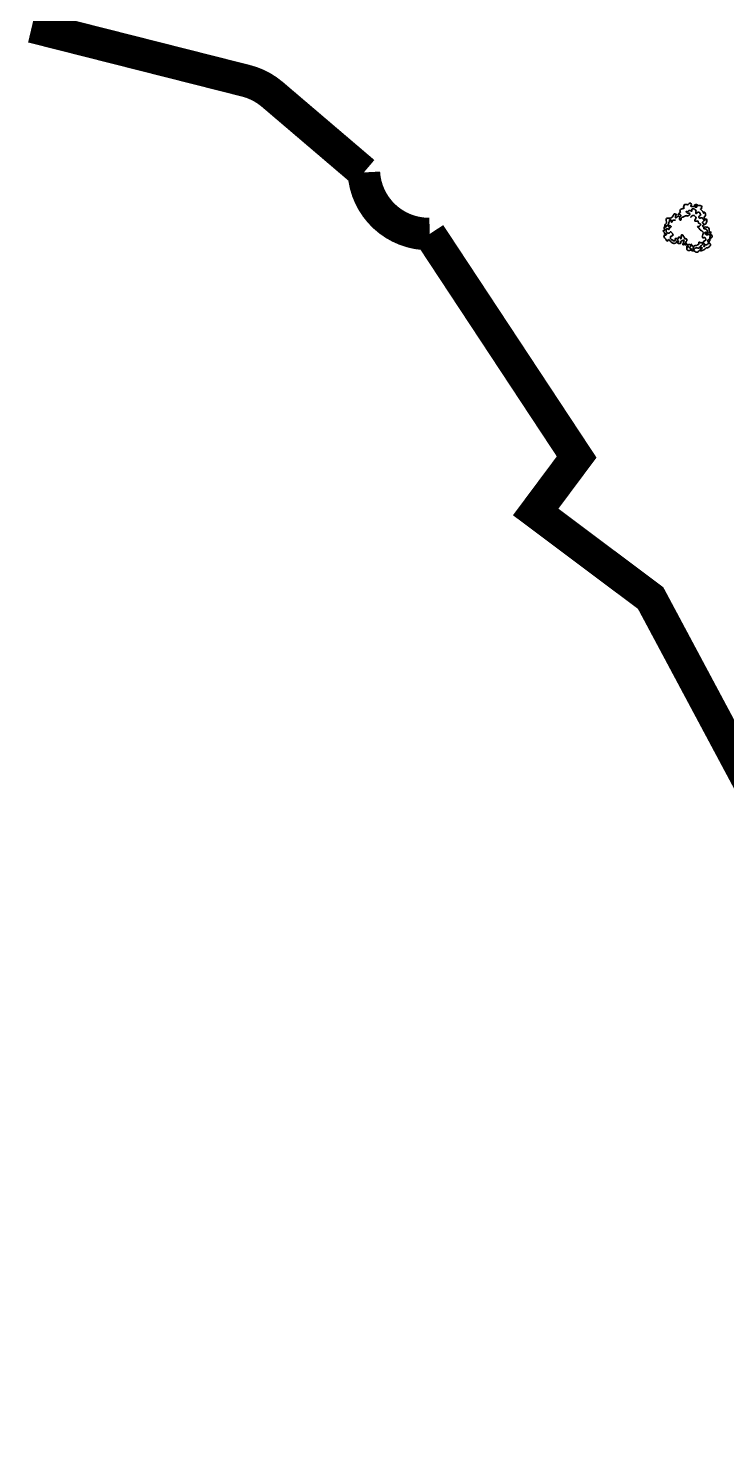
# Model space of a CAD drawing. Header units: metres. Extents: x 180 to 3220, y 13789 to 15035.
# Drawn here: x 733.18 to 754.64, y 14407.19 to 14450.3 of the extents above; entities that cross this region are included whole.
import ezdxf

# ---------------------------------------------------------------- set-up
doc = ezdxf.new("R2010")
doc.units = ezdxf.units.M
doc.header["$MEASUREMENT"] = 0
doc.linetypes.add('482 Границы районов', pattern=[5, 3, -1, 0, -1])
for name, color, linetype in [('!!!_Условные обозначения на ЛИСТ', 7, 'Continuous'), ('04 Дендроплан (существующие растения)', 7, 'Continuous'), ('04 План (существующие кустарники)', 7, 'Continuous'), ('50 Дендроплан (привязки)', 7, 'Continuous')]:
    doc.layers.add(name, color=color, linetype=linetype)
doc.styles.get("Standard").update_dxf_attribs({"font": 'arial.ttf'})
doc.dimstyles.get("Standard").update_dxf_attribs({"dimtxt": 0.18, "dimasz": 0.18, "dimexe": 0.18, "dimexo": 0.0625, "dimgap": 0.09, "dimtad": 0, "dimtih": 1, "dimtoh": 1, "dimdec": 4, "dimzin": 0, "dimdsep": 46, "dimtxsty": 'Standard', "dimcen": 0.09, "dimadec": 0, "dimazin": 0, "dimtfac": 1, "dimtdec": 4, "dimtofl": 0, "dimtmove": 0, "dimatfit": 3, "dimfxl": 1, "dimtolj": 1, "dimtzin": 0, "dimarcsym": 0})

# ---------------------------------------------------------------- blocks, each defined once
blk = doc.blocks.new('A$Cd2c5afdf')
at = {"layer": '04 Дендроплан (существующие растения)', "color": 114}
for points, start_tangent, end_tangent in [([(-0.616, -0.319), (-0.631, -0.351), (-0.647, -0.371), (-0.678, -0.324), (-0.711, -0.286), (-0.748, -0.232), (-0.749, -0.185), (-0.699, -0.182), (-0.674, -0.152), (-0.683, -0.126), (-0.726, -0.143), (-0.733, -0.108), (-0.773, -0.048), (-0.739, -0.035), (-0.734, 0.003), (-0.754, 0.051), (-0.711, 0.067), (-0.641, 0.116), (-0.637, 0.123), (-0.647, 0.125), (-0.693, 0.092), (-0.724, 0.103), (-0.723, 0.125), (-0.674, 0.187), (-0.682, 0.267), (-0.669, 0.327), (-0.625, 0.338), (-0.557, 0.337), (-0.499, 0.37), (-0.462, 0.436), (-0.436, 0.469), (-0.393, 0.466), (-0.361, 0.454), (-0.388, 0.422), (-0.397, 0.373), (-0.395, 0.349), (-0.358, 0.374), (-0.283, 0.388), (-0.275, 0.379), (-0.241, 0.387), (-0.232, 0.414), (-0.249, 0.449), (-0.314, 0.462), (-0.279, 0.491), (-0.246, 0.532), (-0.259, 0.567), (-0.241, 0.607), (-0.204, 0.627), (-0.145, 0.637), (-0.127, 0.652), (-0.15, 0.659), (-0.144, 0.707), (-0.122, 0.756), (-0.079, 0.764), (-0.029, 0.752), (0.017, 0.782), (0.04, 0.797), (0.071, 0.797), (0.085, 0.782), (0.088, 0.741), (0.078, 0.706), (0.117, 0.702), (0.187, 0.696), (0.247, 0.676), (0.261, 0.687), (0.254, 0.705), (0.231, 0.731), (0.185, 0.746), (0.2, 0.753), (0.245, 0.763), (0.298, 0.731), (0.338, 0.732), (0.378, 0.718), (0.419, 0.699), (0.405, 0.67), (0.402, 0.63), (0.369, 0.618), (0.394, 0.599), (0.433, 0.551), (0.457, 0.527), (0.47, 0.492), (0.479, 0.503), (0.495, 0.527), (0.516, 0.495), (0.526, 0.442), (0.51, 0.403), (0.489, 0.385), (0.484, 0.362), (0.506, 0.32), (0.503, 0.272), (0.546, 0.316), (0.57, 0.293), (0.562, 0.249), (0.547, 0.186), (0.513, 0.155), (0.469, 0.14), (0.443, 0.114), (0.44, 0.081), (0.469, 0.065), (0.521, 0.07), (0.557, 0.06), (0.594, 0.063), (0.635, 0.014), (0.639, -0.025), (0.639, -0.073), (0.643, -0.106), (0.694, -0.081), (0.684, -0.116), (0.672, -0.148), (0.709, -0.174), (0.731, -0.205), (0.726, -0.24), (0.696, -0.253), (0.683, -0.291), (0.662, -0.302), (0.662, -0.331), (0.642, -0.374), (0.636, -0.424), (0.673, -0.449), (0.674, -0.485), (0.653, -0.525), (0.627, -0.556), (0.545, -0.575), (0.506, -0.61), (0.443, -0.646), (0.41, -0.655), (0.371, -0.662), (0.372, -0.602), (0.374, -0.571), (0.421, -0.571), (0.413, -0.589), (0.366, -0.633), (0.315, -0.678), (0.277, -0.7), (0.225, -0.707), (0.203, -0.688), (0.17, -0.666), (0.122, -0.665), (0.069, -0.647), (0.036, -0.652), (-0.02, -0.652), (-0.04, -0.631), (-0.044, -0.593), (-0.049, -0.527), (-0.013, -0.562), (-0.022, -0.494), (-0.041, -0.467), (-0.08, -0.476), (-0.103, -0.482), (-0.116, -0.434), (-0.137, -0.473), (-0.166, -0.481), (-0.174, -0.461), (-0.151, -0.423), (-0.142, -0.381), (-0.135, -0.34), (-0.169, -0.346), (-0.197, -0.355), (-0.23, -0.39), (-0.237, -0.423), (-0.263, -0.441), (-0.303, -0.435), (-0.325, -0.43), (-0.332, -0.409), (-0.319, -0.401), (-0.302, -0.382), (-0.305, -0.358), (-0.33, -0.361), (-0.357, -0.365), (-0.364, -0.397), (-0.375, -0.417), (-0.397, -0.424), (-0.431, -0.436), (-0.466, -0.43), (-0.497, -0.416), (-0.526, -0.398), (-0.547, -0.376), (-0.582, -0.341), (-0.616, -0.319)], (-0.978083, 0.208214), (-0.978083, 0.208214)), ([(0.466, 0.153), (0.468, 0.175), (0.428, 0.204), (0.455, 0.234), (0.473, 0.258), (0.476, 0.296), (0.444, 0.315), (0.433, 0.347), (0.385, 0.348), (0.343, 0.344), (0.323, 0.367), (0.331, 0.398), (0.382, 0.441), (0.363, 0.472), (0.331, 0.521), (0.302, 0.528), (0.258, 0.491), (0.228, 0.488), (0.229, 0.51), (0.23, 0.576), (0.198, 0.611), (0.147, 0.629), (0.115, 0.623), (0.102, 0.601), (0.108, 0.556), (0.07, 0.562), (0.037, 0.581), (0.013, 0.573), (-0.014, 0.539), (-0.069, 0.542), (-0.062, 0.521), (-0.016, 0.496), (0.047, 0.48), (0.022, 0.436), (-0.016, 0.417), (-0.047, 0.403), (-0.075, 0.419), (-0.11, 0.402), (-0.142, 0.384), (-0.167, 0.376), (-0.207, 0.352), (-0.226, 0.32), (-0.233, 0.274), (-0.261, 0.291), (-0.273, 0.329), (-0.279, 0.356)], (0.359015, 0.933332), (0.017504, 0.999847)), ([(-0.398, 0.275), (-0.442, 0.282), (-0.477, 0.281), (-0.491, 0.258), (-0.515, 0.212), (-0.524, 0.249), (-0.541, 0.29), (-0.561, 0.302), (-0.577, 0.295), (-0.579, 0.253), (-0.594, 0.225), (-0.605, 0.189), (-0.611, 0.152), (-0.615, 0.114), (-0.615, 0.091), (-0.591, 0.096), (-0.554, 0.1), (-0.531, 0.087), (-0.542, 0.062), (-0.559, 0.047), (-0.593, 0.044), (-0.59, 0.014), (-0.591, -0.007), (-0.62, 0.004), (-0.647, 0.014), (-0.678, 0.007), (-0.687, -0.018), (-0.678, -0.067), (-0.653, -0.102), (-0.63, -0.122), (-0.61, -0.125), (-0.584, -0.115), (-0.562, -0.085), (-0.539, -0.078), (-0.514, -0.101), (-0.492, -0.132), (-0.478, -0.159), (-0.468, -0.176), (-0.474, -0.192), (-0.497, -0.204), (-0.537, -0.218), (-0.549, -0.25), (-0.55, -0.289), (-0.531, -0.31), (-0.519, -0.326), (-0.493, -0.327), (-0.468, -0.353), (-0.441, -0.351), (-0.427, -0.358), (-0.403, -0.348), (-0.402, -0.325), (-0.406, -0.304), (-0.397, -0.281), (-0.379, -0.275), (-0.359, -0.294), (-0.339, -0.31), (-0.315, -0.301), (-0.309, -0.282), (-0.314, -0.259), (-0.287, -0.242), (-0.257, -0.255), (-0.247, -0.279), (-0.237, -0.297), (-0.217, -0.287), (-0.221, -0.256), (-0.217, -0.211), (-0.208, -0.171), (-0.184, -0.172), (-0.159, -0.188), (-0.156, -0.219), (-0.132, -0.237), (-0.12, -0.25), (-0.119, -0.288), (-0.1, -0.298), (-0.071, -0.294), (-0.044, -0.307), (-0.045, -0.326), (-0.053, -0.358), (-0.076, -0.407), (-0.078, -0.437), (-0.061, -0.452), (-0.039, -0.456), (-0.016, -0.476), (0.006, -0.473), (0.045, -0.467), (0.068, -0.486), (0.073, -0.515), (0.055, -0.544), (0.041, -0.572), (0.051, -0.59), (0.071, -0.602), (0.119, -0.608), (0.159, -0.608), (0.164, -0.633), (0.182, -0.615), (0.21, -0.584), (0.269, -0.576), (0.318, -0.578), (0.342, -0.556), (0.375, -0.518), (0.417, -0.492), (0.434, -0.468), (0.451, -0.439), (0.474, -0.436), (0.496, -0.455), (0.498, -0.48), (0.473, -0.518), (0.483, -0.536), (0.499, -0.502), (0.551, -0.477), (0.601, -0.446), (0.619, -0.422), (0.609, -0.39), (0.59, -0.35), (0.616, -0.325), (0.642, -0.317), (0.653, -0.288), (0.66, -0.252), (0.665, -0.199), (0.655, -0.17), (0.626, -0.152), (0.597, -0.168), (0.564, -0.174), (0.537, -0.162), (0.511, -0.127), (0.505, -0.096), (0.53, -0.091), (0.55, -0.109), (0.582, -0.13), (0.578, -0.083), (0.575, -0.037), (0.552, -0.006), (0.515, 0.01), (0.47, 0.024), (0.453, 0.031)], (-0.900669, 0.434505), (-0.965091, 0.261915)), ([(0.087, -0.446), (0.102, -0.5), (0.135, -0.513), (0.146, -0.55), (0.153, -0.576), (0.171, -0.521), (0.207, -0.5), (0.261, -0.495), (0.297, -0.472), (0.318, -0.467), (0.324, -0.4), (0.358, -0.405), (0.39, -0.421), (0.425, -0.411), (0.455, -0.405), (0.489, -0.357), (0.533, -0.333), (0.535, -0.296), (0.52, -0.27), (0.497, -0.245), (0.461, -0.262), (0.428, -0.247), (0.428, -0.198), (0.452, -0.137), (0.461, -0.11), (0.444, -0.079), (0.412, -0.052), (0.339, 0.008), (0.316, 0.039), (0.281, 0.081), (0.323, 0.085), (0.358, 0.111), (0.38, 0.135), (0.341, 0.179), (0.31, 0.187), (0.285, 0.255), (0.235, 0.244), (0.199, 0.253), (0.208, 0.304), (0.238, 0.345), (0.206, 0.393), (0.151, 0.429), (0.113, 0.417), (0.081, 0.378), (0.061, 0.356)], (0.290361, -0.956917), (-0.678805, -0.734319))]:
    blk.add_spline(points, degree=3, dxfattribs=dict(at, start_tangent=start_tangent, end_tangent=end_tangent))
blk = doc.blocks.new('*D259')
at = {"layer": '50 Дендроплан (привязки)', "color": 0, "lineweight": 0, "ltscale": 4}
for p, q in [((744.703, 14595.902), (744.729, 14596.017)), ((745.176, 14595.728), (1980.901, 14308.357)), ((3219.274, 14020.371), (1983.549, 14307.742)), ((3219.775, 14020.318), (3219.802, 14020.433))]:
    blk.add_line(p, q, dxfattribs=at)
at = {"layer": '50 Дендроплан (привязки)', "color": 0, "lineweight": 5, "ltscale": 4}
for points in [[(745.194, 14595.809), (745.157, 14595.647), (744.689, 14595.841)], [(3219.293, 14020.452), (3219.255, 14020.289), (3219.761, 14020.257)]]:
    blk.add_solid(points, dxfattribs=at)
at = {"layer": '50 Дендроплан (привязки)', "color": 0, "ltscale": 4, "insert": (1982.225, 14308.049), "char_height": 0.5, "attachment_point": 5}
blk.add_mtext('\\A1;2541.12', dxfattribs=at)

msp = doc.modelspace()

# ---------------------------------------------------------------- linework, layer by layer
at = {"layer": '!!!_Условные обозначения на ЛИСТ', "color": 5, "linetype": '482 Границы районов', "lineweight": 20, "const_width": 1}
msp.add_lwpolyline([(735.304, 14456.647), (733.784, 14450.226), (739.875, 14448.683, -0.115071), (740.682, 14448.266), (743.493, 14445.867, 0.401947), (745.513, 14443.974), (750.028, 14437.121), (748.77, 14435.432), (752.3, 14432.785), (758.135, 14421.858), (758.106, 14421.858), (757.942, 14417.591), (759.444, 14417.533, -0.244115), (761.046, 14416.622), (765.449, 14409.824), (767.005, 14407.316), (767.003, 14407.315), (768.8, 14404.783)], format="xyb", dxfattribs=at)

# ---------------------------------------------------------------- block references
at = {"layer": '04 План (существующие кустарники)', "lineweight": 0}
msp.add_blockref('A$Cd2c5afdf', (753.459, 14444.121), dxfattribs=at)

# ---------------------------------------------------------------- dimensions: what is measured, and where the dimension line sits
at = {"layer": '50 Дендроплан (привязки)', "ltscale": 4}
dim = msp.add_aligned_dim(p1=(3219.761, 14020.257), p2=(744.689, 14595.841), distance=0, dimstyle='Standard', override={"dimtxt": 0.5, "dimasz": 0.5, "dimdec": 2, "dimlwd": 0, "dimlwe": 0}, dxfattribs=at)
dim.commit()
dim.dimension.update_dxf_attribs({"geometry": '*D259', "text_midpoint": (1982.225, 14308.049)})

doc.saveas('drawing.dxf')
